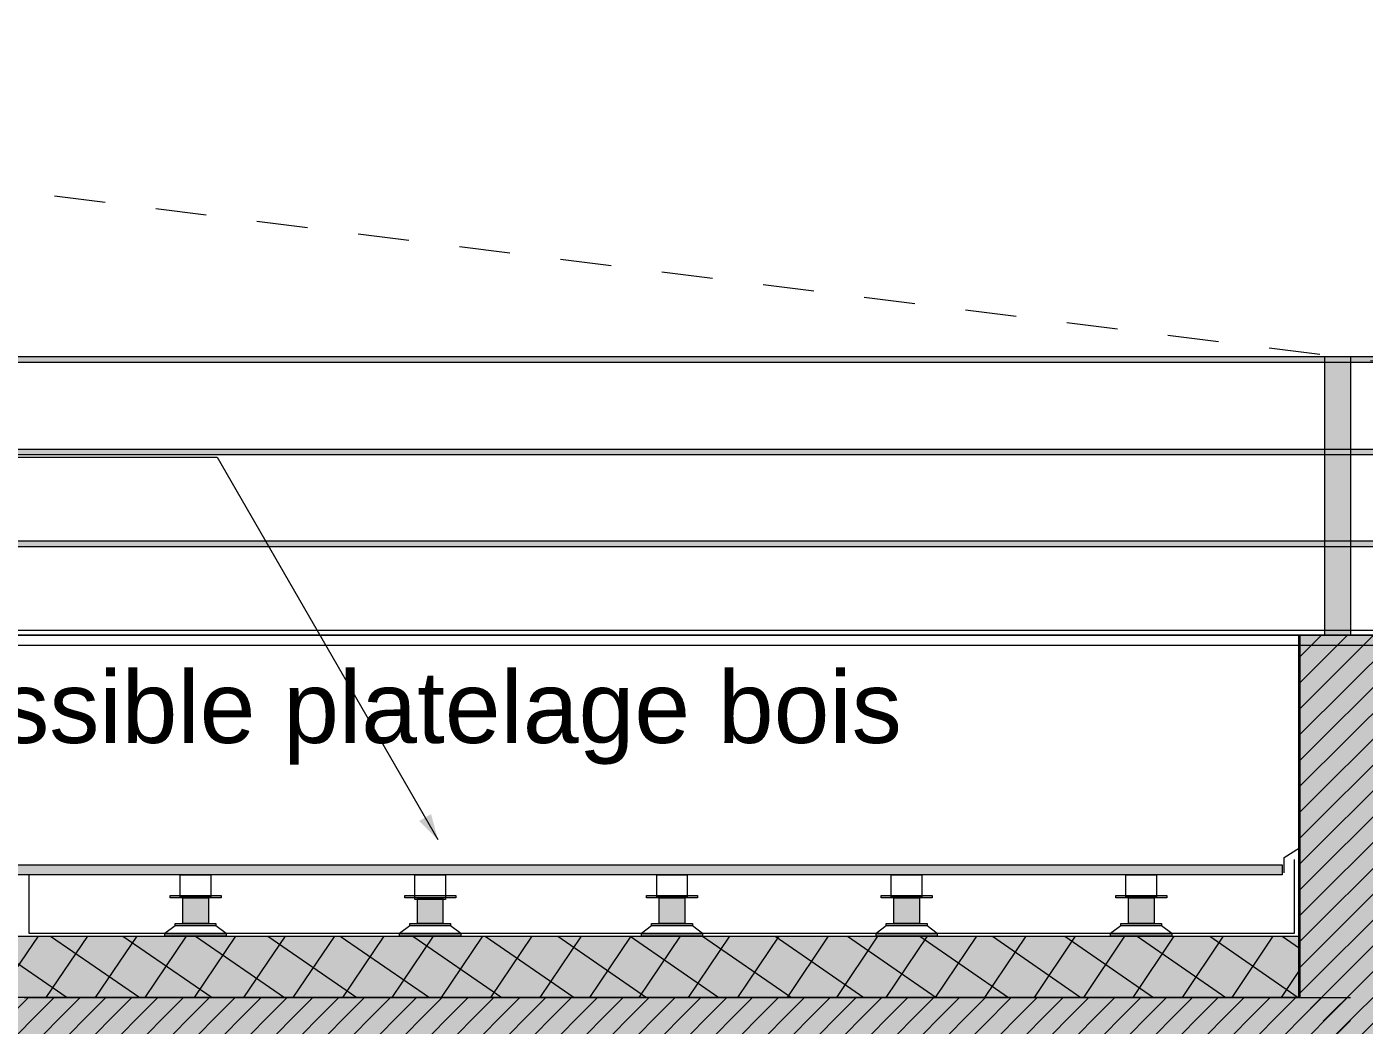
# Model space of a CAD drawing. Header units: metres. Extents: x 1838950 to 1842843, y 5171318 to 5174224.
# Drawn here: x 1841015.47 to 1841018.092, y 5171434.847 to 5171436.805 of the extents above; entities that cross this region are included whole.
import ezdxf

# ---------------------------------------------------------------- set-up
doc = ezdxf.new("R2010")
doc.units = ezdxf.units.M
doc.header["$LTSCALE"] = 0.0254
doc.linetypes.add('VW-01', pattern=[0.41656, 0.20828, -0.20828])
for name, color, linetype, lineweight in [('00 CHAZAL INVISIBLE ARCHI', 7, 'Continuous', 5), ('B BATI-murs', 7, 'Continuous', 35), ('B GÈnÈral_Hatch', 7, 'Continuous', 5), ('B Général', 7, 'Continuous', 5), ('C ANNOTATIONS-texte', 7, 'Continuous', 5), ('GÈnÈral_Hatch', 7, 'Continuous', 5), ('Général', 7, 'Continuous', 5)]:
    doc.layers.add(name, color=color, linetype=linetype, lineweight=lineweight)
doc.styles.add('Arial', font='arial.ttf')
pattern_1 = [(45, (0, 0), (0.02425347222222122, -0.02645833333333338), [])]

# ---------------------------------------------------------------- blocks, each defined once
blk = doc.blocks.new('Groupe-387-1-4')
at = {"layer": 'B BATI-murs', "linetype": 'Continuous', "lineweight": 0}
for points in [[(111.8898715262559, -56.90366149736656), (111.9898715262559, -56.90366149736656), (111.9898715262559, -56.90866149736657), (111.8898715262559, -56.90866149736657)], [(111.9148715262559, -56.90866149736657), (111.9648715262559, -56.90866149736657), (111.9648715262559, -56.95866149736656), (111.9148715262559, -56.95866149736656)], [(111.8798715262559, -56.97866149736657), (111.9998715262559, -56.97866149736657), (111.9998715262559, -56.98366149736656), (111.8798715262559, -56.98366149736656)], [(111.8998715262559, -56.95866149736656), (111.9798715262559, -56.95866149736656), (111.9798715262559, -56.96366149736657), (111.8998715262559, -56.96366149736657)]]:
    blk.add_hatch(color=7, dxfattribs=at).paths.add_polyline_path(points)
at = {"layer": 'B BATI-murs', "color": 7, "linetype": 'Continuous', "lineweight": 13}
for p, q in [((111.8998715262559, -56.96366149736657), (111.8798715262559, -56.97866149736657)), ((111.9998715262559, -56.97866149736657), (111.9798715262559, -56.96366149736657))]:
    blk.add_line(p, q, dxfattribs=at)
at = {"layer": 'B BATI-murs', "color": 7, "linetype": 'Continuous', "lineweight": 13, "flags": 128}
for points in [[(111.8898715262559, -56.90366149736656), (111.9898715262559, -56.90366149736656), (111.9898715262559, -56.90866149736657), (111.8898715262559, -56.90866149736657)], [(111.9148715262559, -56.90866149736657), (111.9648715262559, -56.90866149736657), (111.9648715262559, -56.95866149736656), (111.9148715262559, -56.95866149736656)], [(111.8798715262559, -56.97866149736657), (111.9998715262559, -56.97866149736657), (111.9998715262559, -56.98366149736656), (111.8798715262559, -56.98366149736656)], [(111.8998715262559, -56.95866149736656), (111.9798715262559, -56.95866149736656), (111.9798715262559, -56.96366149736657), (111.8998715262559, -56.96366149736657)]]:
    blk.add_lwpolyline(points, close=True, dxfattribs=at)
blk = doc.blocks.new('Groupe-389-1-4')
at = {"layer": 'B BATI-murs', "linetype": 'Continuous', "lineweight": 0}
for points in [[(111.4298715262559, -56.90366149736656), (111.5298715262559, -56.90366149736656), (111.5298715262559, -56.90866149736657), (111.4298715262559, -56.90866149736657)], [(111.4548715262559, -56.90866149736657), (111.5048715262559, -56.90866149736657), (111.5048715262559, -56.95866149736656), (111.4548715262559, -56.95866149736656)], [(111.4198715262559, -56.97866149736657), (111.5398715262559, -56.97866149736657), (111.5398715262559, -56.98366149736656), (111.4198715262559, -56.98366149736656)], [(111.4398715262559, -56.95866149736656), (111.5198715262559, -56.95866149736656), (111.5198715262559, -56.96366149736657), (111.4398715262559, -56.96366149736657)]]:
    blk.add_hatch(color=7, dxfattribs=at).paths.add_polyline_path(points)
at = {"layer": 'B BATI-murs', "color": 7, "linetype": 'Continuous', "lineweight": 13}
for p, q in [((111.4398715262559, -56.96366149736657), (111.4198715262559, -56.97866149736657)), ((111.5398715262559, -56.97866149736657), (111.5198715262559, -56.96366149736657))]:
    blk.add_line(p, q, dxfattribs=at)
at = {"layer": 'B BATI-murs', "color": 7, "linetype": 'Continuous', "lineweight": 13, "flags": 128}
for points in [[(111.4298715262559, -56.90366149736656), (111.5298715262559, -56.90366149736656), (111.5298715262559, -56.90866149736657), (111.4298715262559, -56.90866149736657)], [(111.4548715262559, -56.90866149736657), (111.5048715262559, -56.90866149736657), (111.5048715262559, -56.95866149736656), (111.4548715262559, -56.95866149736656)], [(111.4198715262559, -56.97866149736657), (111.5398715262559, -56.97866149736657), (111.5398715262559, -56.98366149736656), (111.4198715262559, -56.98366149736656)], [(111.4398715262559, -56.95866149736656), (111.5198715262559, -56.95866149736656), (111.5198715262559, -56.96366149736657), (111.4398715262559, -56.96366149736657)]]:
    blk.add_lwpolyline(points, close=True, dxfattribs=at)
blk = doc.blocks.new('Groupe-390-1-4')
at = {"layer": 'B BATI-murs', "linetype": 'Continuous', "lineweight": 0}
for points in [[(112.3638766647957, -56.90366149736656), (112.4638766647957, -56.90366149736656), (112.4638766647957, -56.90866149736657), (112.3638766647957, -56.90866149736657)], [(112.3888766647957, -56.90866149736657), (112.4388766647957, -56.90866149736657), (112.4388766647957, -56.95866149736656), (112.3888766647957, -56.95866149736656)], [(112.3538766647957, -56.97866149736657), (112.4738766647957, -56.97866149736657), (112.4738766647957, -56.98366149736656), (112.3538766647957, -56.98366149736656)], [(112.3738766647957, -56.95866149736656), (112.4538766647957, -56.95866149736656), (112.4538766647957, -56.96366149736657), (112.3738766647957, -56.96366149736657)]]:
    blk.add_hatch(color=7, dxfattribs=at).paths.add_polyline_path(points)
at = {"layer": 'B BATI-murs', "color": 7, "linetype": 'Continuous', "lineweight": 13}
for p, q in [((112.3738766647957, -56.96366149736657), (112.3538766647957, -56.97866149736657)), ((112.4738766647957, -56.97866149736657), (112.4538766647957, -56.96366149736657))]:
    blk.add_line(p, q, dxfattribs=at)
at = {"layer": 'B BATI-murs', "color": 7, "linetype": 'Continuous', "lineweight": 13, "flags": 128}
for points in [[(112.3638766647957, -56.90366149736656), (112.4638766647957, -56.90366149736656), (112.4638766647957, -56.90866149736657), (112.3638766647957, -56.90866149736657)], [(112.3888766647957, -56.90866149736657), (112.4388766647957, -56.90866149736657), (112.4388766647957, -56.95866149736656), (112.3888766647957, -56.95866149736656)], [(112.3538766647957, -56.97866149736657), (112.4738766647957, -56.97866149736657), (112.4738766647957, -56.98366149736656), (112.3538766647957, -56.98366149736656)], [(112.3738766647957, -56.95866149736656), (112.4538766647957, -56.95866149736656), (112.4538766647957, -56.96366149736657), (112.3738766647957, -56.96366149736657)]]:
    blk.add_lwpolyline(points, close=True, dxfattribs=at)
blk = doc.blocks.new('Groupe-391-1-4')
at = {"layer": 'B BATI-murs', "linetype": 'Continuous', "lineweight": 0}
for points in [[(112.8238766647957, -56.90366149736656), (112.9238766647957, -56.90366149736656), (112.9238766647957, -56.90866149736657), (112.8238766647957, -56.90866149736657)], [(112.8488766647957, -56.90866149736657), (112.8988766647957, -56.90866149736657), (112.8988766647957, -56.95866149736656), (112.8488766647957, -56.95866149736656)], [(112.8138766647957, -56.97866149736657), (112.9338766647957, -56.97866149736657), (112.9338766647957, -56.98366149736656), (112.8138766647957, -56.98366149736656)], [(112.8338766647957, -56.95866149736656), (112.9138766647957, -56.95866149736656), (112.9138766647957, -56.96366149736657), (112.8338766647957, -56.96366149736657)]]:
    blk.add_hatch(color=7, dxfattribs=at).paths.add_polyline_path(points)
at = {"layer": 'B BATI-murs', "color": 7, "linetype": 'Continuous', "lineweight": 13}
for p, q in [((112.8338766647957, -56.96366149736657), (112.8138766647957, -56.97866149736657)), ((112.9338766647957, -56.97866149736657), (112.9138766647957, -56.96366149736657))]:
    blk.add_line(p, q, dxfattribs=at)
at = {"layer": 'B BATI-murs', "color": 7, "linetype": 'Continuous', "lineweight": 13, "flags": 128}
for points in [[(112.8238766647957, -56.90366149736656), (112.9238766647957, -56.90366149736656), (112.9238766647957, -56.90866149736657), (112.8238766647957, -56.90866149736657)], [(112.8488766647957, -56.90866149736657), (112.8988766647957, -56.90866149736657), (112.8988766647957, -56.95866149736656), (112.8488766647957, -56.95866149736656)], [(112.8138766647957, -56.97866149736657), (112.9338766647957, -56.97866149736657), (112.9338766647957, -56.98366149736656), (112.8138766647957, -56.98366149736656)], [(112.8338766647957, -56.95866149736656), (112.9138766647957, -56.95866149736656), (112.9138766647957, -56.96366149736657), (112.8338766647957, -56.96366149736657)]]:
    blk.add_lwpolyline(points, close=True, dxfattribs=at)
blk = doc.blocks.new('Groupe-392-1-4')
at = {"layer": 'B BATI-murs', "linetype": 'Continuous', "lineweight": 0}
for points in [[(113.2838766647957, -56.90366149736656), (113.3838766647957, -56.90366149736656), (113.3838766647957, -56.90866149736657), (113.2838766647957, -56.90866149736657)], [(113.3088766647957, -56.90866149736657), (113.3588766647957, -56.90866149736657), (113.3588766647957, -56.95866149736656), (113.3088766647957, -56.95866149736656)], [(113.2738766647957, -56.97866149736657), (113.3938766647957, -56.97866149736657), (113.3938766647957, -56.98366149736656), (113.2738766647957, -56.98366149736656)], [(113.2938766647957, -56.95866149736656), (113.3738766647957, -56.95866149736656), (113.3738766647957, -56.96366149736657), (113.2938766647957, -56.96366149736657)]]:
    blk.add_hatch(color=7, dxfattribs=at).paths.add_polyline_path(points)
at = {"layer": 'B BATI-murs', "color": 7, "linetype": 'Continuous', "lineweight": 13}
for p, q in [((113.2938766647957, -56.96366149736657), (113.2738766647957, -56.97866149736657)), ((113.3938766647957, -56.97866149736657), (113.3738766647957, -56.96366149736657))]:
    blk.add_line(p, q, dxfattribs=at)
at = {"layer": 'B BATI-murs', "color": 7, "linetype": 'Continuous', "lineweight": 13, "flags": 128}
for points in [[(113.2838766647957, -56.90366149736656), (113.3838766647957, -56.90366149736656), (113.3838766647957, -56.90866149736657), (113.2838766647957, -56.90866149736657)], [(113.3088766647957, -56.90866149736657), (113.3588766647957, -56.90866149736657), (113.3588766647957, -56.95866149736656), (113.3088766647957, -56.95866149736656)], [(113.2738766647957, -56.97866149736657), (113.3938766647957, -56.97866149736657), (113.3938766647957, -56.98366149736656), (113.2738766647957, -56.98366149736656)], [(113.2938766647957, -56.95866149736656), (113.3738766647957, -56.95866149736656), (113.3738766647957, -56.96366149736657), (113.2938766647957, -56.96366149736657)]]:
    blk.add_lwpolyline(points, close=True, dxfattribs=at)
blk = doc.blocks.new('Groupe-393-1-4')
at = {"layer": 'B GÈnÈral_Hatch', "linetype": 'Continuous', "lineweight": 0, "true_color": 0xffffff}
blk.add_hatch(color=7, dxfattribs=at).paths.add_polyline_path([(108.3797588834843, -56.98368290739392), (113.6438766641476, -56.98368290739392), (113.6438766641476, -57.10368290739393), (108.3797588834843, -57.10368290739393), (108.3797588834843, -56.98368290739392)])
at = {"layer": 'B Général', "linetype": 'Continuous', "lineweight": 5, "true_color": 0x808080}
h = blk.add_hatch(dxfattribs=at)
h.set_pattern_fill('02_ISOLANT', color=8, style=0, pattern_type=2)
h.set_pattern_definition([(145.7235947438835, (388.1691140702418, 220.8695760480229), (-0.04505486471661582, -0.06610642302656715), []), (-124.2764052561165, (388.1691140702418, 220.8695760480229), (-0.06610642302656715, 0.04505486471661577), [])])
h.paths.add_polyline_path([(108.3797588834843, -56.98368290739394), (113.6438766641476, -56.98368290739394), (113.6438766641476, -57.10368290739395), (108.3797588834843, -57.10368290739395)])
at = {"layer": 'GÈnÈral_Hatch', "linetype": 'Continuous', "lineweight": 0, "true_color": 0xffffff}
blk.add_hatch(color=7, dxfattribs=at).paths.add_polyline_path([(111.1038590371227, -56.84368703616042), (113.6103590371227, -56.84368703616042), (113.6103590371227, -56.86368703616044), (111.1038590371227, -56.86368703616044), (111.1038590371227, -56.84368703616042)])
at = {"layer": 'B Général', "lineweight": 13, "flags": 128}
blk.add_lwpolyline([(113.6139585183704, -56.85948661943439), (113.6139182621952, -56.82948662243034), (113.6439182621952, -56.81048215521795), (113.6438766641477, -56.77948215831375)], dxfattribs=at)
at = {"layer": 'B Général', "color": 150, "lineweight": 18, "true_color": 0x007fff, "flags": 128}
blk.add_lwpolyline([(113.6338766641476, -56.83368290739394), (113.6338766641476, -56.97868290739395), (111.1538642534862, -56.97868290739395), (111.1538642534862, -56.86368703616044)], dxfattribs=at)
at = {"layer": 'B Général', "color": 7, "linetype": 'Continuous', "lineweight": 5, "flags": 128}
blk.add_lwpolyline([(108.3797588834843, -56.98368290739394), (113.6438766641476, -56.98368290739394), (113.6438766641476, -57.10368290739395), (108.3797588834843, -57.10368290739395)], close=True, dxfattribs=at)
at = {"layer": 'Général', "color": 7, "linetype": 'Continuous', "lineweight": 5, "flags": 128}
for points in [[(111.1038590371227, -56.84368703616044), (113.6103590371227, -56.84368703616044), (113.6103590371227, -56.86368703616044), (111.1038590371227, -56.86368703616044)], [(111.4498715262559, -56.86366149736656), (111.5098715262559, -56.86366149736656), (111.5098715262559, -56.90626085010368), (111.4498715262559, -56.90626085010368)], [(111.9098715262559, -56.86366149736656), (111.9698715262559, -56.86366149736656), (111.9698715262559, -56.91194074703566), (111.9098715262559, -56.91194074703566)], [(112.3838766647957, -56.86366149736656), (112.4438766647957, -56.86366149736656), (112.4438766647957, -56.90626085010368), (112.3838766647957, -56.90626085010368)], [(112.8438766647957, -56.86366149736656), (112.9038766647957, -56.86366149736656), (112.9038766647957, -56.90626085010368), (112.8438766647957, -56.90626085010368)], [(113.3038766647957, -56.86366149736656), (113.3638766647957, -56.86366149736656), (113.3638766647957, -56.90626085010368), (113.3038766647957, -56.90626085010368)]]:
    blk.add_lwpolyline(points, close=True, dxfattribs=at)
at = {"layer": 'Général', "color": 7}
for name in ['Groupe-389-1-4', 'Groupe-387-1-4', 'Groupe-390-1-4', 'Groupe-391-1-4', 'Groupe-392-1-4']:
    blk.add_blockref(name, (0, 0), dxfattribs=at)
blk = doc.blocks.new('Groupe-2044-1')
at = {"layer": 'B Général', "color": 1, "linetype": 'VW-01', "lineweight": 18, "flags": 128}
blk.add_lwpolyline([(1841013.350233911, 5171436.805065901), (1841014.335898737, 5171436.621951962), (1841030.093155348, 5171434.651951961), (1841032.897573909, 5171434.591951962), (1841035.185585666, 5171434.231951961)], dxfattribs=at)

msp = doc.modelspace()

# ---------------------------------------------------------------- hatches: boundary and pattern name
at = {"layer": 'B GÈnÈral_Hatch', "linetype": 'Continuous', "lineweight": 0, "true_color": 0xffffff}
for points in [[(1841017.964775401, 5171435.611947833), (1841017.964775401, 5171434.901951962), (1841018.164775401, 5171434.701951963), (1841018.164775401, 5171435.611947833), (1841017.964775401, 5171435.611947833)], [(1841017.964775401, 5171435.611947833), (1841017.964775401, 5171434.901951962), (1841018.164775401, 5171434.701951963), (1841018.164775401, 5171435.611947833), (1841017.964775401, 5171435.611947833)], [(1841012.7447754, 5171434.701951963), (1841012.7447754, 5171434.901951962), (1841018.064775401, 5171434.901951962), (1841018.064775401, 5171434.701951963), (1841012.7447754, 5171434.701951963)], [(1841012.7447754, 5171434.901951962), (1841012.7447754, 5171434.701951963), (1841018.064775401, 5171434.701951963), (1841018.064775401, 5171434.901951962), (1841012.7447754, 5171434.901951962)]]:
    msp.add_hatch(color=7, dxfattribs=at).paths.add_polyline_path(points)
at = {"layer": 'B GÈnÈral_Hatch', "linetype": 'Continuous', "lineweight": 5}
h = msp.add_hatch(dxfattribs=at)
h.set_pattern_fill('50_BETON', style=0, pattern_type=2)
h.set_pattern_definition(pattern_1)
h.paths.add_polyline_path([(1841017.964775401, 5171435.611947833), (1841017.964775401, 5171434.901951962), (1841018.164775401, 5171434.701951963), (1841018.164775401, 5171435.611947833)])
h = msp.add_hatch(dxfattribs=at)
h.set_pattern_fill('50_BETON', style=0, pattern_type=2)
h.set_pattern_definition(pattern_1)
h.paths.add_polyline_path([(1841012.7447754, 5171434.901951962), (1841012.7447754, 5171434.701951963), (1841018.064775401, 5171434.701951963), (1841018.064775401, 5171434.901951962)])
at = {"layer": 'B Général', "linetype": 'Continuous', "lineweight": 0, "true_color": 0xbbbbbb}
for points in [[(1841012.914747404, 5171436.158410667), (1841023.875352592, 5171436.158410667), (1841023.875352592, 5171436.146947833), (1841012.914747404, 5171436.146947833)], [(1841012.914747404, 5171435.976947833), (1841023.875352592, 5171435.976947833), (1841023.875352592, 5171435.965484999), (1841012.914747404, 5171435.965484999)], [(1841012.914747404, 5171435.796947833), (1841023.875352592, 5171435.796947833), (1841023.875352592, 5171435.785484998), (1841012.914747404, 5171435.785484998)]]:
    msp.add_hatch(color=9, dxfattribs=at).paths.add_polyline_path(points)
at = {"layer": 'B Général', "linetype": 'Continuous', "lineweight": 0, "true_color": 0x808080}
msp.add_hatch(color=8, dxfattribs=at).paths.add_polyline_path([(1841018.014775401, 5171436.158410667), (1841018.064775401, 5171436.158410667), (1841018.064775401, 5171435.611947833), (1841018.014775401, 5171435.611947833)])

# ---------------------------------------------------------------- linework, layer by layer
at = {"layer": 'B Général', "color": 7, "linetype": 'Continuous', "lineweight": 13}
msp.add_line((1841024.015352591, 5171435.621563219), (1841012.914747404, 5171435.621563219), dxfattribs=at)
at = {"layer": 'B Général', "color": 7, "linetype": 'Continuous', "lineweight": 5}
for p, q in [((1841024.005352593, 5171435.611947833), (1841012.914747404, 5171435.611947833)), ((1841023.755352591, 5171435.611563218), (1841012.914747404, 5171435.611563218)), ((1841018.164775401, 5171435.611947833), (1841017.964775401, 5171435.611947833)), ((1841017.964775401, 5171434.901951962), (1841017.964775401, 5171435.611947833)), ((1841023.755352591, 5171435.591563218), (1841012.914747404, 5171435.591563218)), ((1841015.46476299, 5171434.901951962), (1841018.064775401, 5171434.901951962))]:
    msp.add_line(p, q, dxfattribs=at)
at = {"layer": 'B Général', "color": 7, "linetype": 'Continuous', "lineweight": 35}
msp.add_line((1841017.964775401, 5171434.901951962), (1841017.964775401, 5171435.611947833), dxfattribs=at)
at = {"layer": 'B Général', "color": 7, "linetype": 'Continuous', "lineweight": 18}
msp.add_line((1841015.46476299, 5171434.901951962), (1841018.064775401, 5171434.901951962), dxfattribs=at)
at = {"layer": 'B Général', "color": 7, "linetype": 'Continuous', "lineweight": 5, "flags": 128}
for points in [[(1841012.914747404, 5171436.158410667), (1841023.875352592, 5171436.158410667), (1841023.875352592, 5171436.146947833), (1841012.914747404, 5171436.146947833)], [(1841018.014775401, 5171436.158410667), (1841018.064775401, 5171436.158410667), (1841018.064775401, 5171435.611947833), (1841018.014775401, 5171435.611947833)], [(1841012.914747404, 5171435.976947833), (1841023.875352592, 5171435.976947833), (1841023.875352592, 5171435.965484999), (1841012.914747404, 5171435.965484999)], [(1841012.914747404, 5171435.796947833), (1841023.875352592, 5171435.796947833), (1841023.875352592, 5171435.785484998), (1841012.914747404, 5171435.785484998)]]:
    msp.add_lwpolyline(points, close=True, dxfattribs=at)
at = {"layer": 'C ANNOTATIONS-texte', "color": 7, "linetype": 'Continuous', "lineweight": 5, "flags": 128}
msp.add_lwpolyline([(1841015.102886035, 5171435.961207774), (1841015.842886035, 5171435.961207774), (1841016.275898737, 5171435.211207774)], dxfattribs=at)
at = {"layer": 'C ANNOTATIONS-texte', "color": 7, "linetype": 'Continuous', "lineweight": 5}
msp.add_solid([(1841016.262502095, 5171435.261204722), (1841016.275898737, 5171435.211207774), (1841016.239298431, 5171435.24780808)], dxfattribs=at)

# ---------------------------------------------------------------- block references
at = {"layer": '00 CHAZAL INVISIBLE ARCHI', "color": 7}
msp.add_blockref('Groupe-2044-1', (0, 0), dxfattribs=at)
at = {"layer": 'B Général', "color": 7}
msp.add_blockref('Groupe-393-1-4', (1840904.320898737, 5171492.005634869), dxfattribs=at)

# ---------------------------------------------------------------- texts
at = {"layer": 'C ANNOTATIONS-texte', "insert": (1841014.170898737, 5171435.541354622), "char_height": 0.140666631155303, "width": 3.220205473251728, "attachment_point": 1, "line_spacing_factor": 0.9010090477581787, "style": 'Arial'}
msp.add_mtext('Terrasse accessible platelage bois', dxfattribs=at)

doc.saveas('drawing.dxf')
